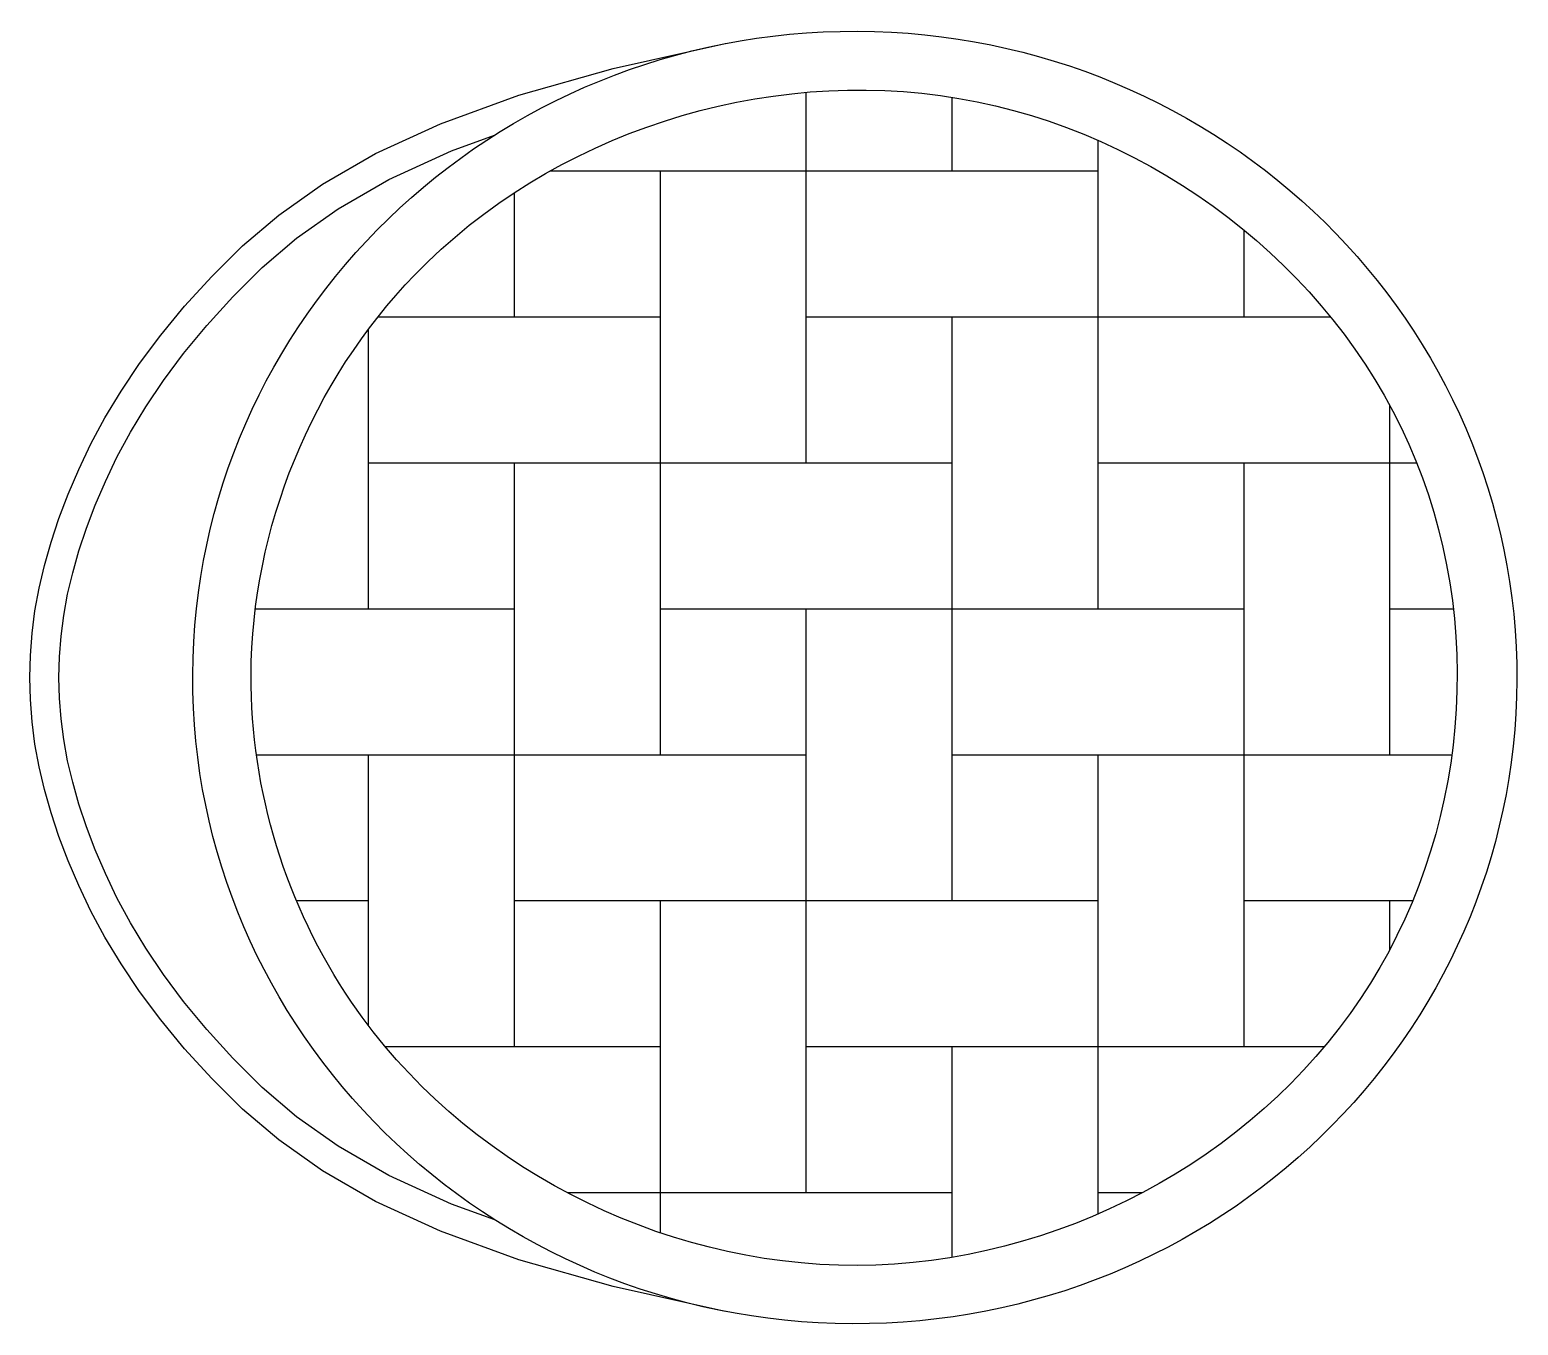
# Model space of a CAD drawing. Header units: millimetres. Extents: x -877.958 to -877.448, y 2727.435 to 2727.879.
import ezdxf

# ---------------------------------------------------------------- set-up
doc = ezdxf.new("R2010")
doc.units = ezdxf.units.MM
doc.header["$LTSCALE"] = 10
doc.layers.add('Móveis_cadeiras', color=2, linetype='Continuous')

msp = doc.modelspace()

# ---------------------------------------------------------------- hatches: boundary and pattern name
at = {"layer": 'Móveis_cadeiras'}
h = msp.add_hatch(dxfattribs=at)
h.set_pattern_fill('CERAMICA02', color=1, scale=0.5, angle=90, style=0, pattern_type=2)
h.set_pattern_definition([(90, (0.9079, -2.06942), (-0.05, 0.15), [0.2, -0.05]), (180, (0.9579, -2.06942), (-0.15, -0.05), [0.2, -0.05])])
edge = h.paths.add_edge_path()
edge.add_spline(control_points=[(-877.88224, 2727.65805), (-877.8824, 2727.61852), (-877.87028, 2727.57902), (-877.8102, 2727.49075), (-877.74288, 2727.45559), (-877.60627, 2727.45608), (-877.53924, 2727.49171), (-877.46489, 2727.60276), (-877.4585, 2727.67644), (-877.51257, 2727.79803), (-877.5724, 2727.84414), (-877.70695, 2727.86711), (-877.77945, 2727.84354), (-877.86162, 2727.75844), (-877.88205, 2727.7084), (-877.88224, 2727.65805)], knot_values=[0, 0, 0, 0, 0.590164, 0.590164, 1.578407, 1.578407, 2.56665, 2.56665, 3.554893, 3.554893, 4.543136, 4.543136, 5.531379, 5.531379, 6.283185, 6.283185, 6.283185, 6.283185], degree=3, periodic=0)

# ---------------------------------------------------------------- linework, layer by layer
msp.add_lwpolyline([(-877.71974, 2727.4401), (-877.75814, 2727.4486), (-877.79045, 2727.4578), (-877.81736, 2727.46756), (-877.83958, 2727.47774), (-877.85783, 2727.4882), (-877.87279, 2727.49881), (-877.88519, 2727.50941), (-877.89573, 2727.51987), (-877.90501, 2727.53008), (-877.91322, 2727.54001), (-877.92045, 2727.54969), (-877.92679, 2727.55911), (-877.93231, 2727.5683), (-877.93712, 2727.57724), (-877.9413, 2727.58596), (-877.94493, 2727.59447), (-877.94808, 2727.60277), (-877.95079, 2727.61089), (-877.95306, 2727.61885), (-877.95489, 2727.62669), (-877.9563, 2727.63442), (-877.9573, 2727.64207), (-877.95789, 2727.64967), (-877.95809, 2727.65724), (-877.95789, 2727.66482), (-877.9573, 2727.67242), (-877.9563, 2727.68007), (-877.95489, 2727.6878), (-877.95306, 2727.69564), (-877.95079, 2727.7036), (-877.94808, 2727.71172), (-877.94493, 2727.72002), (-877.9413, 2727.72853), (-877.93712, 2727.73725), (-877.93231, 2727.74619), (-877.92679, 2727.75537), (-877.92045, 2727.7648), (-877.91322, 2727.77447), (-877.90501, 2727.78441), (-877.89573, 2727.79462), (-877.88519, 2727.80508), (-877.87279, 2727.81568), (-877.85783, 2727.82628), (-877.83958, 2727.83674), (-877.81736, 2727.84692), (-877.79045, 2727.85669), (-877.75814, 2727.86589), (-877.71974, 2727.87439)], dxfattribs=at)
at = {"layer": 'Móveis_cadeiras', "color": 1}
msp.add_lwpolyline([(-877.79872, 2727.47144), (-877.81357, 2727.47682), (-877.835, 2727.48665), (-877.85244, 2727.49664), (-877.86664, 2727.5067), (-877.87841, 2727.51677), (-877.8885, 2727.52679), (-877.89745, 2727.53663), (-877.90536, 2727.5462), (-877.91229, 2727.55548), (-877.91835, 2727.56449), (-877.92362, 2727.57324), (-877.9282, 2727.58177), (-877.93218, 2727.59009), (-877.93565, 2727.59821), (-877.93866, 2727.60613), (-877.94123, 2727.61384), (-877.94337, 2727.62136), (-877.9451, 2727.62872), (-877.94642, 2727.63596), (-877.94735, 2727.6431), (-877.9479, 2727.65019), (-877.94808, 2727.65724), (-877.9479, 2727.6643), (-877.94735, 2727.67139), (-877.94642, 2727.67853), (-877.9451, 2727.68576), (-877.94337, 2727.69313), (-877.94123, 2727.70065), (-877.93866, 2727.70836), (-877.93565, 2727.71628), (-877.93218, 2727.7244), (-877.9282, 2727.73272), (-877.92362, 2727.74124), (-877.91835, 2727.75), (-877.91229, 2727.75901), (-877.90536, 2727.76829), (-877.89745, 2727.77786), (-877.8885, 2727.7877), (-877.87841, 2727.79772), (-877.86664, 2727.80779), (-877.85244, 2727.81785), (-877.835, 2727.82784), (-877.81357, 2727.83766), (-877.79889, 2727.84299)], dxfattribs=at)
at = {"layer": 'Móveis_cadeiras'}
msp.add_ellipse((-877.67537, 2727.65724), major_axis=(-0.22687, 0.00088), ratio=0.975919, dxfattribs=at)
at = {"layer": 'Móveis_cadeiras', "color": 1}
msp.add_open_spline([(-877.88224, 2727.65805), (-877.8824, 2727.61852), (-877.87028, 2727.57902), (-877.8102, 2727.49075), (-877.74288, 2727.45559), (-877.60627, 2727.45608), (-877.53924, 2727.49171), (-877.46489, 2727.60276), (-877.4585, 2727.67644), (-877.51257, 2727.79803), (-877.5724, 2727.84414), (-877.70695, 2727.86711), (-877.77945, 2727.84354), (-877.86162, 2727.75844), (-877.88205, 2727.7084), (-877.88224, 2727.65805)], degree=3, knots=[0, 0, 0, 0, 0.590164, 0.590164, 1.578407, 1.578407, 2.56665, 2.56665, 3.554893, 3.554893, 4.543136, 4.543136, 5.531379, 5.531379, 6.283185, 6.283185, 6.283185, 6.283185], dxfattribs=at)

doc.saveas('drawing.dxf')
